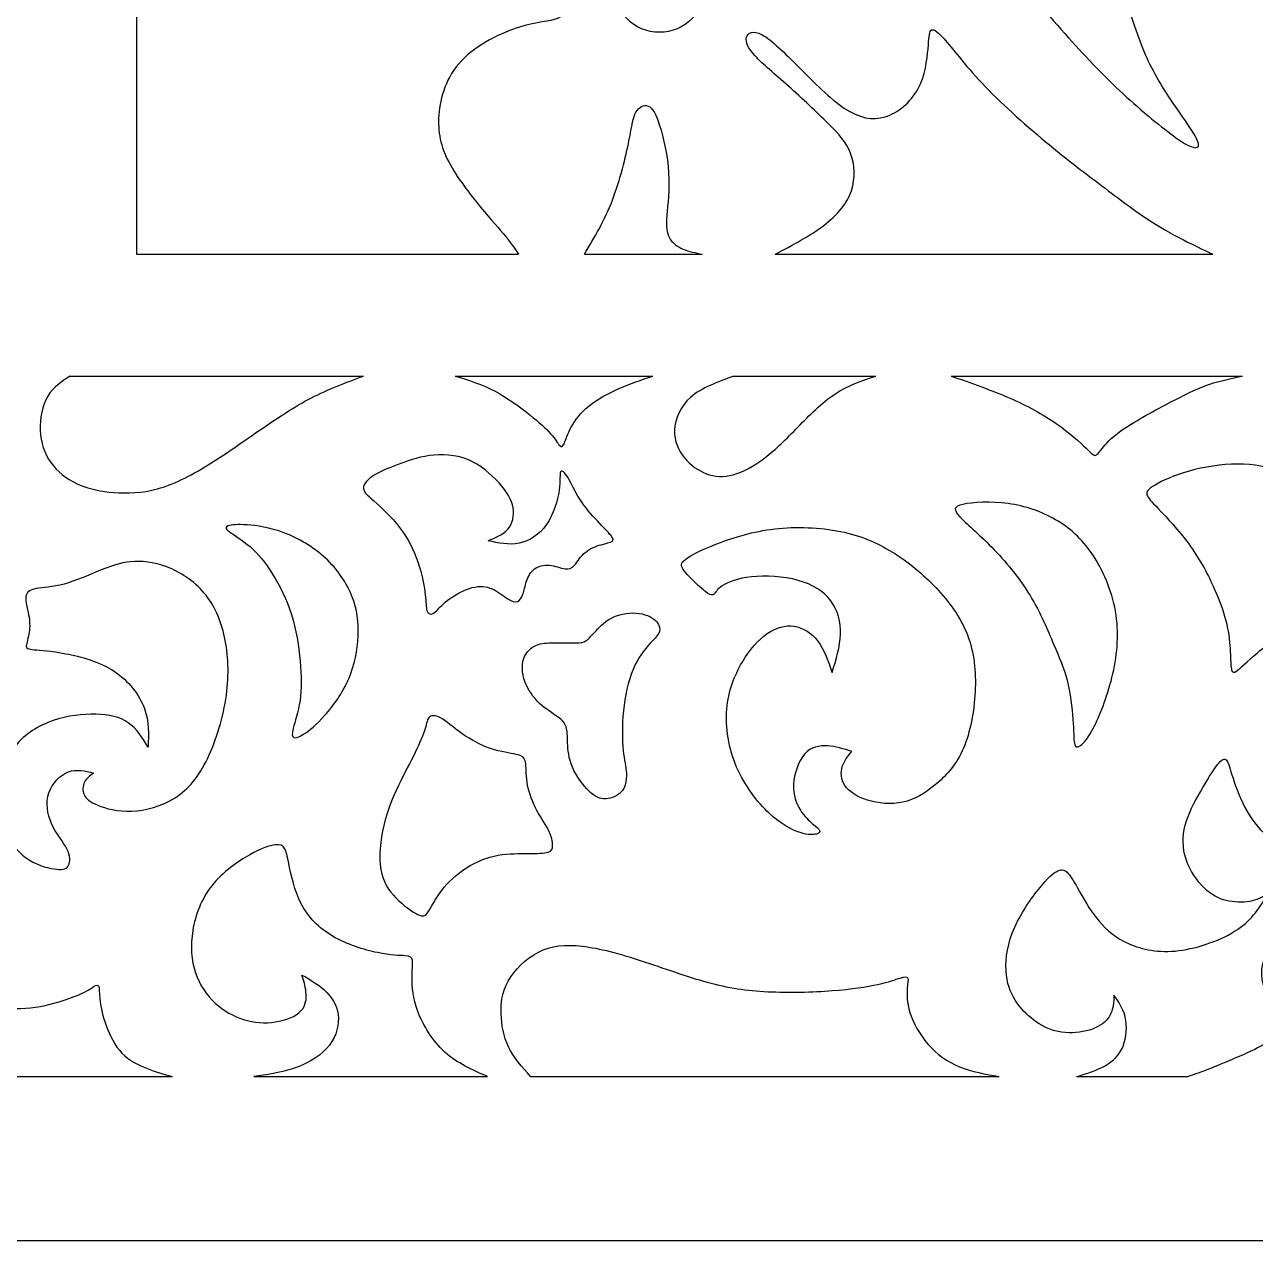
# Model space of a CAD drawing. Header units: millimetres. Extents: x 142 to 455, y 14 to 407.
# Drawn here: x 203.9 to 287.1, y 14.3 to 96.6 of the extents above; entities that cross this region are included whole.
import ezdxf

# ---------------------------------------------------------------- set-up
doc = ezdxf.new("R2010")
doc.units = ezdxf.units.MM
for name, color, linetype in [('Default', 7, 'Continuous'), ('DV1_Layer_1', 7, 'Continuous'), ('Layer_1', 7, 'Continuous')]:
    doc.layers.add(name, color=color, linetype=linetype)

# ---------------------------------------------------------------- blocks, each defined once
blk = doc.blocks.new('SE')
at = {"layer": 'DV1_Layer_1', "color": 7, "linetype": 'Continuous'}
blk.add_circle((246.794, 99.151), 3.096, dxfattribs=at)
for points, knots in [([(274.464, 95.682), (273.151, 97.152), (271.637, 98.938), (270.359, 100.565), (269.081, 102.193), (268.038, 103.664), (267.232, 104.764), (266.425, 105.863), (265.853, 106.592), (265.532, 107.098), (265.211, 107.605), (265.139, 107.891), (265.204, 108.084), (265.268, 108.276), (265.468, 108.377), (265.711, 108.298), (265.953, 108.219), (266.239, 107.962), (266.625, 107.727), (267.01, 107.491), (267.496, 107.277), (268.017, 107.248), (268.538, 107.22), (269.095, 107.377), (269.823, 108.005), (269.995, 108.476), (269.923, 108.876), (269.68, 108.805), (269.359, 108.819), (269.038, 108.833), (268.638, 108.933), (268.188, 109.212), (267.739, 109.49), (267.239, 109.947), (266.875, 110.519), (266.51, 111.09), (266.282, 111.775), (266.332, 112.553), (266.382, 113.332), (266.71, 114.203), (267.317, 114.695), (267.924, 115.188), (268.81, 115.302), (270.537, 115.117), (271.38, 114.817), (272.158, 114.253), (272.936, 113.689), (273.65, 112.86), (274.271, 111.761), (274.893, 110.661), (275.421, 109.29), (276.221, 106.306), (276.492, 104.692), (276.928, 102.964), (277.363, 101.237), (277.963, 99.394), (278.991, 96.281), (279.419, 95.01), (279.983, 93.861), (280.548, 92.711), (281.247, 91.683), (281.804, 90.876), (282.361, 90.07), (282.775, 89.484), (283.018, 89.056), (283.261, 88.627), (283.332, 88.356), (283.018, 88.185), (282.632, 88.285), (280.833, 89.555), (279.419, 90.726), (278.156, 91.89), (276.892, 93.054), (275.778, 94.211), (274.464, 95.682)], [0, 0, 0, 0, 0.035714, 0.035714, 0.035714, 0.071429, 0.071429, 0.071429, 0.107143, 0.107143, 0.107143, 0.142857, 0.142857, 0.142857, 0.178571, 0.178571, 0.178571, 0.214286, 0.214286, 0.214286, 0.25, 0.25, 0.25, 0.285714, 0.285714, 0.321429, 0.321429, 0.357143, 0.357143, 0.357143, 0.392857, 0.392857, 0.392857, 0.428571, 0.428571, 0.428571, 0.464286, 0.464286, 0.464286, 0.5, 0.5, 0.5, 0.535714, 0.535714, 0.571429, 0.571429, 0.571429, 0.607143, 0.607143, 0.607143, 0.642857, 0.642857, 0.678571, 0.678571, 0.678571, 0.714286, 0.714286, 0.75, 0.75, 0.75, 0.785714, 0.785714, 0.785714, 0.821429, 0.821429, 0.821429, 0.857143, 0.857143, 0.892857, 0.892857, 0.928571, 0.928571, 0.928571, 1, 1, 1, 1]), ([(211.42, 106.634), (213.109, 105.706), (214.798, 104.778), (216.014, 104.128), (217.23, 103.479), (217.973, 103.107), (218.744, 102.921), (219.515, 102.736), (220.315, 102.736), (221.043, 102.907), (221.771, 103.079), (222.428, 103.421), (222.821, 103.828), (223.213, 104.235), (223.342, 104.707), (223.413, 105.513), (223.485, 106.32), (223.499, 107.463), (223.592, 108.598), (223.685, 109.733), (223.856, 110.861), (224.056, 111.589), (224.256, 112.318), (224.484, 112.646), (224.763, 112.811), (225.041, 112.975), (225.37, 112.975), (225.941, 112.803), (226.184, 112.632), (226.255, 112.161), (226.327, 111.689), (226.226, 110.918), (226.069, 109.391), (226.012, 108.633), (226.091, 107.827), (226.169, 107.02), (226.384, 106.163), (226.683, 105.621), (226.983, 105.078), (227.369, 104.849), (227.84, 104.771), (228.311, 104.692), (228.868, 104.764), (229.418, 104.978), (229.968, 105.192), (230.511, 105.549), (231.353, 106.177), (231.653, 106.449), (232.11, 106.663), (232.267, 106.606), (232.288, 106.192), (232.31, 105.778), (232.195, 105.006), (231.653, 103.436), (231.224, 102.636), (231.046, 101.865), (230.867, 101.094), (230.939, 100.351), (231.239, 99.78), (231.539, 99.209), (232.067, 98.809), (232.688, 98.545), (233.309, 98.281), (234.023, 98.152), (234.966, 98.095), (235.908, 98.038), (237.079, 98.052), (237.943, 98.102), (238.807, 98.152), (239.364, 98.238), (240.164, 98.366), (240.407, 98.409), (240.599, 98.388), (240.792, 98.366), (240.935, 98.281), (240.849, 97.995), (240.764, 97.709), (240.449, 97.224), (239.9, 96.995), (239.35, 96.767), (238.564, 96.796), (237.336, 96.41), (236.108, 96.024), (234.437, 95.225), (233.402, 94.132), (232.367, 93.04), (231.967, 91.655), (231.874, 90.477), (231.781, 89.299), (231.996, 88.327), (232.545, 87.278), (233.095, 86.228), (233.981, 85.1), (235.423, 83.358), (235.98, 82.744), (236.38, 82.254), (236.779, 81.765), (237.022, 81.4), (237.265, 81.035)], [0, 0, 0, 0, 0.027778, 0.027778, 0.027778, 0.055556, 0.055556, 0.055556, 0.083333, 0.083333, 0.083333, 0.111111, 0.111111, 0.111111, 0.138889, 0.138889, 0.138889, 0.166667, 0.166667, 0.166667, 0.194444, 0.194444, 0.194444, 0.222222, 0.222222, 0.222222, 0.25, 0.25, 0.277778, 0.277778, 0.277778, 0.305556, 0.305556, 0.333333, 0.333333, 0.333333, 0.361111, 0.361111, 0.361111, 0.388889, 0.388889, 0.388889, 0.416667, 0.416667, 0.416667, 0.444444, 0.444444, 0.472222, 0.472222, 0.5, 0.5, 0.5, 0.527778, 0.527778, 0.555556, 0.555556, 0.555556, 0.583333, 0.583333, 0.583333, 0.611111, 0.611111, 0.611111, 0.638889, 0.638889, 0.638889, 0.666667, 0.666667, 0.666667, 0.694444, 0.694444, 0.722222, 0.722222, 0.722222, 0.75, 0.75, 0.75, 0.777778, 0.777778, 0.777778, 0.805556, 0.805556, 0.805556, 0.833333, 0.833333, 0.833333, 0.861111, 0.861111, 0.861111, 0.888889, 0.888889, 0.888889, 0.916667, 0.916667, 0.944444, 0.944444, 0.944444, 1, 1, 1, 1]), ([(211.42, 106.634), (211.42, 106.634), (211.42, 81.035), (211.42, 81.035), (237.265, 81.035), (237.265, 81.035)], [0, 0, 0, 0, 0.333333, 0.333333, 1, 1, 1, 1]), ([(254.615, 81.035), (255.8, 81.657), (256.986, 82.279), (257.907, 82.983), (258.828, 83.686), (259.485, 84.472), (259.777, 85.336), (260.07, 86.2), (259.999, 87.142), (259.72, 87.877), (259.442, 88.613), (258.956, 89.141), (258.207, 89.884), (257.457, 90.626), (256.443, 91.583), (255.522, 92.404), (254.601, 93.225), (253.773, 93.911), (253.273, 94.453), (252.773, 94.996), (252.602, 95.396), (252.687, 95.703), (252.773, 96.01), (253.116, 96.224), (254.358, 95.553), (255.258, 94.668), (256.25, 93.668), (257.243, 92.669), (258.328, 91.555), (259.313, 90.905), (260.298, 90.255), (261.184, 90.069), (262.055, 90.334), (262.926, 90.598), (263.783, 91.312), (264.276, 92.211), (264.768, 93.111), (264.897, 94.197), (264.961, 94.925), (265.025, 95.653), (265.025, 96.024), (265.268, 96.31), (265.511, 96.224), (266.046, 95.617), (266.582, 95.01), (267.41, 93.882), (268.617, 92.604), (269.823, 91.326), (271.408, 89.898), (272.893, 88.663), (274.379, 87.428), (275.764, 86.385), (276.935, 85.5), (278.106, 84.615), (279.063, 83.886), (279.991, 83.287), (280.919, 82.687), (281.819, 82.216), (282.518, 81.862), (283.218, 81.508), (283.718, 81.271), (284.218, 81.035)], [0, 0, 0, 0, 0.045455, 0.045455, 0.045455, 0.090909, 0.090909, 0.090909, 0.136364, 0.136364, 0.136364, 0.181818, 0.181818, 0.181818, 0.227273, 0.227273, 0.227273, 0.272727, 0.272727, 0.272727, 0.318182, 0.318182, 0.318182, 0.363636, 0.363636, 0.409091, 0.409091, 0.409091, 0.454545, 0.454545, 0.454545, 0.5, 0.5, 0.5, 0.545455, 0.545455, 0.545455, 0.590909, 0.590909, 0.590909, 0.636364, 0.636364, 0.681818, 0.681818, 0.681818, 0.727273, 0.727273, 0.727273, 0.772727, 0.772727, 0.772727, 0.818182, 0.818182, 0.818182, 0.863636, 0.863636, 0.863636, 0.909091, 0.909091, 0.909091, 1, 1, 1, 1]), ([(241.72, 81.035), (242.406, 82.185), (243.091, 83.336), (243.619, 84.703), (244.148, 86.071), (244.519, 87.656), (244.733, 88.713), (244.948, 89.77), (245.005, 90.298), (245.205, 90.648), (245.405, 90.998), (245.747, 91.169), (246.033, 91.062), (246.318, 90.955), (246.547, 90.569), (246.804, 89.748), (247.061, 88.927), (247.347, 87.67), (247.418, 86.535), (247.489, 85.4), (247.347, 84.386), (247.297, 83.658), (247.247, 82.93), (247.289, 82.487), (247.475, 82.144), (247.661, 81.802), (247.989, 81.559), (248.382, 81.39), (248.774, 81.222), (249.232, 81.128), (249.689, 81.035)], [0, 0, 0, 0, 0.090909, 0.090909, 0.090909, 0.181818, 0.181818, 0.181818, 0.272727, 0.272727, 0.272727, 0.363636, 0.363636, 0.363636, 0.454545, 0.454545, 0.454545, 0.545455, 0.545455, 0.545455, 0.636364, 0.636364, 0.636364, 0.727273, 0.727273, 0.727273, 0.818182, 0.818182, 0.818182, 1, 1, 1, 1]), ([(206.934, 72.792), (206.363, 72.42), (205.792, 72.049), (205.421, 71.427), (205.049, 70.806), (204.878, 69.935), (204.914, 69.121), (204.949, 68.307), (205.192, 67.55), (206.063, 66.322), (206.692, 65.851), (207.355, 65.529), (208.019, 65.208), (208.719, 65.037), (209.569, 64.944), (210.418, 64.851), (211.418, 64.837), (212.453, 65.065), (213.489, 65.294), (214.56, 65.765), (215.802, 66.5), (217.044, 67.236), (218.458, 68.235), (220.986, 69.978), (222.1, 70.72), (223.249, 71.313), (224.399, 71.906), (225.584, 72.349), (226.769, 72.792)], [0, 0, 0, 0, 0.090909, 0.090909, 0.090909, 0.181818, 0.181818, 0.181818, 0.272727, 0.272727, 0.363636, 0.363636, 0.363636, 0.454545, 0.454545, 0.454545, 0.545455, 0.545455, 0.545455, 0.636364, 0.636364, 0.636364, 0.727273, 0.727273, 0.818182, 0.818182, 0.818182, 1, 1, 1, 1]), ([(232.981, 72.792), (233.895, 72.506), (234.809, 72.22), (235.68, 71.763), (236.551, 71.306), (237.379, 70.677), (238.022, 70.163), (238.664, 69.649), (239.121, 69.249), (239.75, 68.535), (240.092, 67.907), (240.264, 68.021), (240.464, 68.478), (240.578, 68.878), (240.828, 69.335), (241.078, 69.792), (241.463, 70.306), (242.02, 70.763), (242.577, 71.22), (243.305, 71.62), (244.055, 71.948), (244.805, 72.277), (245.576, 72.535), (246.347, 72.792)], [0, 0, 0, 0, 0.1, 0.1, 0.1, 0.2, 0.2, 0.2, 0.3, 0.3, 0.4, 0.5, 0.5, 0.6, 0.6, 0.6, 0.7, 0.7, 0.7, 0.8, 0.8, 0.8, 1, 1, 1, 1]), ([(251.831, 72.792), (250.731, 72.392), (249.631, 71.992), (248.189, 70.734), (247.846, 69.878), (247.789, 68.393), (248.075, 67.764), (248.482, 67.264), (248.889, 66.765), (249.417, 66.393), (249.974, 66.186), (250.531, 65.979), (251.117, 65.936), (251.78, 66.115), (252.445, 66.293), (253.187, 66.693), (253.922, 67.257), (254.658, 67.821), (255.386, 68.55), (256.164, 69.342), (256.943, 70.135), (257.771, 70.991), (258.656, 71.577), (259.542, 72.163), (260.484, 72.478), (261.427, 72.792)], [0, 0, 0, 0, 0.1, 0.1, 0.2, 0.2, 0.3, 0.3, 0.3, 0.4, 0.4, 0.4, 0.5, 0.5, 0.5, 0.6, 0.6, 0.6, 0.7, 0.7, 0.7, 0.8, 0.8, 0.8, 1, 1, 1, 1]), ([(266.525, 72.792), (267.881, 72.321), (269.238, 71.849), (271.665, 70.792), (272.736, 70.206), (273.629, 69.585), (274.521, 68.964), (275.236, 68.307), (275.65, 67.914), (276.064, 67.521), (276.178, 67.393), (276.306, 67.436), (276.435, 67.479), (276.578, 67.693), (276.835, 68.007), (277.092, 68.321), (277.463, 68.735), (278.341, 69.314), (279.22, 69.892), (280.605, 70.635), (282.647, 71.691), (283.304, 72.005), (284.011, 72.241), (284.717, 72.477), (285.474, 72.635), (286.231, 72.792)], [0, 0, 0, 0, 0.1, 0.1, 0.2, 0.2, 0.2, 0.3, 0.3, 0.3, 0.4, 0.4, 0.4, 0.5, 0.5, 0.5, 0.6, 0.6, 0.6, 0.7, 0.7, 0.8, 0.8, 0.8, 1, 1, 1, 1]), ([(229.061, 66.786), (229.682, 67.022), (230.411, 67.293), (231.239, 67.407), (232.067, 67.521), (232.995, 67.479), (233.831, 67.136), (234.666, 66.793), (235.409, 66.151), (235.944, 65.558), (236.479, 64.965), (236.808, 64.423), (236.901, 63.88), (236.994, 63.338), (236.851, 62.795), (236.53, 62.423), (236.208, 62.052), (235.708, 61.852), (235.209, 61.652), (235.908, 61.495), (236.608, 61.338), (237.301, 61.481), (237.993, 61.624), (238.679, 62.067), (239.157, 62.752), (239.635, 63.437), (239.907, 64.366), (240.007, 65.051), (240.107, 65.736), (240.035, 66.179), (240.107, 66.315), (240.178, 66.45), (240.392, 66.279), (240.613, 65.915), (240.835, 65.551), (241.063, 64.994), (241.406, 64.458), (241.749, 63.923), (242.206, 63.409), (242.991, 62.566), (243.32, 62.238), (243.677, 61.795), (243.705, 61.681), (243.584, 61.602), (243.463, 61.524), (243.191, 61.481), (242.849, 61.381), (242.506, 61.281), (242.091, 61.124), (241.463, 60.596), (241.249, 60.224), (240.863, 59.782), (240.692, 59.71), (240.407, 59.753), (240.121, 59.796), (239.721, 59.953), (238.964, 60.024), (238.607, 59.939), (238.343, 59.739), (238.079, 59.539), (237.908, 59.225), (237.693, 58.596), (237.65, 58.282), (237.479, 57.783), (237.351, 57.597), (237.022, 57.468), (236.822, 57.525), (236.251, 57.897), (235.88, 58.211), (235.48, 58.389), (235.08, 58.568), (234.652, 58.611), (234.138, 58.475), (233.624, 58.339), (233.024, 58.025), (232.595, 57.718), (232.167, 57.411), (231.91, 57.111), (231.732, 56.933), (231.553, 56.754), (231.453, 56.697), (231.346, 56.69), (231.239, 56.683), (231.124, 56.726), (231.067, 56.926), (231.01, 57.126), (231.01, 57.483), (230.953, 57.997), (230.896, 58.511), (230.782, 59.182), (230.546, 59.932), (230.311, 60.681), (229.954, 61.51), (229.425, 62.266), (228.897, 63.023), (228.197, 63.709), (227.14, 64.651), (226.783, 64.908), (226.769, 65.201), (226.755, 65.494), (227.083, 65.822), (227.505, 66.086), (227.926, 66.35), (228.44, 66.551), (229.061, 66.786)], [0, 0, 0, 0, 0.025641, 0.025641, 0.025641, 0.051282, 0.051282, 0.051282, 0.076923, 0.076923, 0.076923, 0.102564, 0.102564, 0.102564, 0.128205, 0.128205, 0.128205, 0.153846, 0.153846, 0.153846, 0.179487, 0.179487, 0.179487, 0.205128, 0.205128, 0.205128, 0.230769, 0.230769, 0.230769, 0.25641, 0.25641, 0.25641, 0.282051, 0.282051, 0.282051, 0.307692, 0.307692, 0.307692, 0.333333, 0.333333, 0.358974, 0.358974, 0.384615, 0.384615, 0.384615, 0.410256, 0.410256, 0.410256, 0.435897, 0.435897, 0.461538, 0.461538, 0.487179, 0.487179, 0.487179, 0.512821, 0.512821, 0.538462, 0.538462, 0.538462, 0.564103, 0.564103, 0.589744, 0.589744, 0.615385, 0.615385, 0.641026, 0.641026, 0.666667, 0.666667, 0.666667, 0.692308, 0.692308, 0.692308, 0.717949, 0.717949, 0.717949, 0.74359, 0.74359, 0.74359, 0.769231, 0.769231, 0.769231, 0.794872, 0.794872, 0.794872, 0.820513, 0.820513, 0.820513, 0.846154, 0.846154, 0.846154, 0.871795, 0.871795, 0.871795, 0.897436, 0.897436, 0.923077, 0.923077, 0.923077, 0.948718, 0.948718, 0.948718, 1, 1, 1, 1]), ([(284.346, 58.354), (283.932, 59.296), (283.389, 60.324), (282.047, 62.209), (281.247, 63.066), (280.712, 63.63), (280.176, 64.194), (279.905, 64.466), (279.798, 64.68), (279.691, 64.894), (279.748, 65.051), (280.548, 65.579), (281.29, 65.951), (282.247, 66.25), (283.204, 66.55), (284.375, 66.779), (285.481, 66.829), (286.588, 66.879), (287.631, 66.75), (288.53, 66.386), (289.43, 66.022), (290.187, 65.422), (290.765, 64.63), (291.343, 63.837), (291.743, 62.852), (292.129, 60.981), (292.114, 60.096), (291.793, 59.203), (291.472, 58.311), (290.843, 57.411), (289.101, 55.612), (286.874, 53.813), (286.103, 53.042), (285.631, 52.684), (285.546, 52.713), (285.496, 52.906), (285.446, 53.099), (285.431, 53.456), (285.41, 53.948), (285.389, 54.441), (285.36, 55.069), (285.203, 55.812), (285.046, 56.554), (284.76, 57.411), (284.346, 58.354)], [0, 0, 0, 0, 0.055556, 0.055556, 0.111111, 0.111111, 0.111111, 0.166667, 0.166667, 0.166667, 0.222222, 0.222222, 0.277778, 0.277778, 0.277778, 0.333333, 0.333333, 0.333333, 0.388889, 0.388889, 0.388889, 0.444444, 0.444444, 0.444444, 0.5, 0.5, 0.555556, 0.555556, 0.555556, 0.611111, 0.611111, 0.666667, 0.722222, 0.722222, 0.777778, 0.777778, 0.777778, 0.833333, 0.833333, 0.833333, 0.888889, 0.888889, 0.888889, 1, 1, 1, 1]), ([(273.458, 54.641), (273.065, 55.569), (272.579, 56.769), (271.137, 59.125), (270.18, 60.281), (269.274, 61.21), (268.367, 62.138), (267.51, 62.838), (267.089, 63.294), (266.667, 63.752), (266.682, 63.966), (267.953, 64.251), (269.209, 64.323), (271.551, 64.009), (272.637, 63.623), (273.586, 63.073), (274.536, 62.524), (275.35, 61.809), (276.064, 60.753), (276.778, 59.696), (277.392, 58.296), (277.642, 56.883), (277.892, 55.469), (277.777, 54.041), (277.463, 52.663), (277.149, 51.285), (276.635, 49.957), (276.221, 49.122), (275.807, 48.286), (275.492, 47.944), (275.271, 47.786), (275.05, 47.629), (274.921, 47.658), (274.864, 47.944), (274.807, 48.229), (274.821, 48.772), (274.764, 49.557), (274.707, 50.343), (274.579, 51.371), (274.364, 52.213), (274.15, 53.056), (273.85, 53.713), (273.458, 54.641)], [0, 0, 0, 0, 0.0625, 0.0625, 0.125, 0.125, 0.125, 0.1875, 0.1875, 0.1875, 0.25, 0.25, 0.3125, 0.3125, 0.375, 0.375, 0.375, 0.4375, 0.4375, 0.4375, 0.5, 0.5, 0.5, 0.5625, 0.5625, 0.5625, 0.625, 0.625, 0.625, 0.6875, 0.6875, 0.6875, 0.75, 0.75, 0.75, 0.8125, 0.8125, 0.8125, 0.875, 0.875, 0.875, 1, 1, 1, 1]), ([(222.492, 53.506), (222.399, 54.512), (222.228, 55.641), (221.907, 56.669), (221.585, 57.697), (221.114, 58.625), (220.629, 59.396), (220.143, 60.167), (219.643, 60.781), (219.101, 61.252), (218.558, 61.724), (217.973, 62.052), (217.687, 62.266), (217.401, 62.481), (217.416, 62.581), (217.63, 62.652), (217.844, 62.723), (218.258, 62.766), (219.558, 62.681), (220.443, 62.552), (222.357, 61.824), (223.385, 61.224), (224.206, 60.467), (225.027, 59.71), (225.641, 58.796), (226.355, 57.011), (226.455, 56.14), (226.412, 55.198), (226.369, 54.255), (226.184, 53.241), (225.777, 52.299), (225.37, 51.357), (224.741, 50.485), (224.17, 49.843), (223.599, 49.2), (223.085, 48.786), (222.371, 48.329), (222.171, 48.286), (221.943, 48.4), (221.914, 48.558), (222.128, 49.386), (222.371, 50.057), (222.485, 50.835), (222.599, 51.613), (222.585, 52.499), (222.492, 53.506)], [0, 0, 0, 0, 0.055556, 0.055556, 0.055556, 0.111111, 0.111111, 0.111111, 0.166667, 0.166667, 0.166667, 0.222222, 0.222222, 0.222222, 0.277778, 0.277778, 0.277778, 0.333333, 0.333333, 0.388889, 0.388889, 0.444444, 0.444444, 0.444444, 0.5, 0.5, 0.555556, 0.555556, 0.555556, 0.611111, 0.611111, 0.611111, 0.666667, 0.666667, 0.666667, 0.722222, 0.722222, 0.777778, 0.777778, 0.833333, 0.833333, 0.888889, 0.888889, 0.888889, 1, 1, 1, 1]), ([(265.668, 58.282), (264.797, 59.239), (263.797, 60.082), (261.712, 61.424), (260.627, 61.924), (259.285, 62.223), (257.942, 62.523), (256.343, 62.623), (254.872, 62.481), (253.401, 62.338), (252.059, 61.952), (250.988, 61.56), (249.917, 61.167), (249.117, 60.767), (248.689, 60.489), (248.261, 60.21), (248.203, 60.053), (248.346, 59.796), (248.489, 59.539), (248.832, 59.182), (249.167, 58.861), (249.503, 58.539), (249.831, 58.254), (250.053, 58.104), (250.274, 57.954), (250.388, 57.939), (250.488, 58.039), (250.588, 58.139), (250.674, 58.354), (251.045, 58.596), (251.416, 58.839), (252.073, 59.111), (253.016, 59.21), (253.958, 59.311), (255.186, 59.239), (256.172, 58.968), (257.157, 58.696), (257.9, 58.225), (258.378, 57.59), (258.856, 56.954), (259.07, 56.154), (259.042, 55.319), (259.013, 54.484), (258.742, 53.613), (258.471, 52.742), (258.199, 53.513), (257.928, 54.284), (257.507, 54.848), (257.086, 55.412), (256.514, 55.769), (255.915, 55.862), (255.315, 55.955), (254.686, 55.783), (253.473, 54.941), (252.887, 54.269), (251.873, 52.542), (251.445, 51.485), (251.345, 50.25), (251.245, 49.015), (251.474, 47.601), (252.016, 46.337), (252.559, 45.073), (253.416, 43.959), (254.215, 43.21), (255.015, 42.46), (255.758, 42.074), (256.857, 41.717), (257.214, 41.746), (257.628, 41.86), (257.685, 41.946), (257.628, 42.053), (257.571, 42.16), (257.4, 42.289), (257.157, 42.496), (256.914, 42.703), (256.6, 42.989), (256.057, 43.859), (255.829, 44.445), (255.865, 45.166), (255.9, 45.887), (256.2, 46.744), (256.629, 47.222), (257.057, 47.701), (257.614, 47.801), (258.164, 47.765), (258.713, 47.729), (259.256, 47.558), (259.799, 47.387), (259.542, 47.073), (259.285, 46.758), (259.163, 46.366), (259.042, 45.973), (259.056, 45.502), (259.335, 45.088), (259.613, 44.673), (260.156, 44.316), (260.87, 44.095), (261.584, 43.874), (262.469, 43.788), (263.262, 43.959), (264.054, 44.131), (264.754, 44.559), (265.439, 45.123), (266.125, 45.687), (266.796, 46.387), (267.274, 47.422), (267.753, 48.458), (268.038, 49.829), (268.131, 51.178), (268.224, 52.527), (268.124, 53.855), (267.703, 55.055), (267.282, 56.255), (266.539, 57.326), (265.668, 58.282)], [0, 0, 0, 0, 0.02439, 0.02439, 0.04878, 0.04878, 0.04878, 0.073171, 0.073171, 0.073171, 0.097561, 0.097561, 0.097561, 0.121951, 0.121951, 0.121951, 0.146341, 0.146341, 0.146341, 0.170732, 0.170732, 0.170732, 0.195122, 0.195122, 0.195122, 0.219512, 0.219512, 0.219512, 0.243902, 0.243902, 0.243902, 0.268293, 0.268293, 0.268293, 0.292683, 0.292683, 0.292683, 0.317073, 0.317073, 0.317073, 0.341463, 0.341463, 0.341463, 0.365854, 0.365854, 0.365854, 0.390244, 0.390244, 0.390244, 0.414634, 0.414634, 0.414634, 0.439024, 0.439024, 0.463415, 0.463415, 0.487805, 0.487805, 0.487805, 0.512195, 0.512195, 0.512195, 0.536585, 0.536585, 0.536585, 0.560976, 0.560976, 0.585366, 0.585366, 0.609756, 0.609756, 0.609756, 0.634146, 0.634146, 0.634146, 0.658537, 0.658537, 0.682927, 0.682927, 0.682927, 0.707317, 0.707317, 0.707317, 0.731707, 0.731707, 0.731707, 0.756098, 0.756098, 0.756098, 0.780488, 0.780488, 0.780488, 0.804878, 0.804878, 0.804878, 0.829268, 0.829268, 0.829268, 0.853659, 0.853659, 0.853659, 0.878049, 0.878049, 0.878049, 0.902439, 0.902439, 0.902439, 0.926829, 0.926829, 0.926829, 0.95122, 0.95122, 0.95122, 1, 1, 1, 1]), ([(217.38, 55.119), (217.63, 53.956), (217.701, 52.642), (217.301, 49.743), (216.83, 48.158), (216.238, 46.93), (215.645, 45.702), (214.931, 44.83), (214.031, 44.252), (213.132, 43.674), (212.046, 43.388), (211.097, 43.352), (210.147, 43.317), (209.333, 43.531), (208.798, 43.752), (208.262, 43.974), (208.005, 44.202), (207.884, 44.474), (207.762, 44.745), (207.777, 45.059), (207.905, 45.309), (208.034, 45.559), (208.277, 45.744), (208.519, 45.93), (207.948, 46.073), (207.377, 46.216), (206.82, 46.009), (206.263, 45.802), (205.72, 45.245), (205.499, 44.588), (205.278, 43.931), (205.378, 43.174), (205.677, 42.51), (205.977, 41.846), (206.477, 41.275), (206.72, 40.796), (206.963, 40.318), (206.948, 39.932), (206.834, 39.697), (206.72, 39.461), (206.292, 39.29), (204.835, 39.633), (204.171, 40.047), (203.507, 40.461), (202.907, 41.118), (202.529, 41.939), (202.151, 42.76), (201.993, 43.745), (202.207, 45.83), (202.579, 46.93), (203.878, 48.586), (204.807, 49.143), (206.763, 49.814), (207.791, 49.929), (208.676, 49.907), (209.562, 49.886), (210.304, 49.728), (210.868, 49.336), (211.432, 48.943), (211.818, 48.315), (212.204, 47.687), (212.246, 48.543), (212.289, 49.4), (211.954, 50.307), (211.618, 51.214), (210.904, 52.17), (209.912, 52.82), (208.919, 53.47), (207.648, 53.813), (205.649, 54.198), (204.921, 54.241), (204.078, 54.312), (203.964, 54.341), (203.971, 54.534), (203.978, 54.726), (204.107, 55.084), (204.164, 55.455), (204.221, 55.826), (204.207, 56.212), (204.05, 57.068), (203.907, 57.54), (203.942, 57.854), (203.978, 58.168), (204.192, 58.325), (204.635, 58.411), (205.078, 58.496), (205.749, 58.511), (207.305, 58.925), (208.191, 59.325), (208.94, 59.632), (209.69, 59.939), (210.304, 60.153), (211.747, 60.296), (212.575, 60.224), (213.467, 59.882), (214.36, 59.539), (215.317, 58.925), (216.009, 58.111), (216.702, 57.297), (217.13, 56.283), (217.38, 55.119)], [0, 0, 0, 0, 0.026316, 0.026316, 0.052632, 0.052632, 0.052632, 0.078947, 0.078947, 0.078947, 0.105263, 0.105263, 0.105263, 0.131579, 0.131579, 0.131579, 0.157895, 0.157895, 0.157895, 0.184211, 0.184211, 0.184211, 0.210526, 0.210526, 0.210526, 0.236842, 0.236842, 0.236842, 0.263158, 0.263158, 0.263158, 0.289474, 0.289474, 0.289474, 0.315789, 0.315789, 0.315789, 0.342105, 0.342105, 0.342105, 0.368421, 0.394737, 0.394737, 0.394737, 0.421053, 0.421053, 0.421053, 0.447368, 0.447368, 0.473684, 0.473684, 0.5, 0.5, 0.526316, 0.526316, 0.526316, 0.552632, 0.552632, 0.552632, 0.578947, 0.578947, 0.578947, 0.605263, 0.605263, 0.605263, 0.631579, 0.631579, 0.631579, 0.657895, 0.657895, 0.684211, 0.684211, 0.710526, 0.710526, 0.710526, 0.736842, 0.736842, 0.736842, 0.763158, 0.763158, 0.789474, 0.789474, 0.789474, 0.815789, 0.815789, 0.815789, 0.842105, 0.842105, 0.868421, 0.868421, 0.868421, 0.894737, 0.894737, 0.921053, 0.921053, 0.921053, 0.947368, 0.947368, 0.947368, 1, 1, 1, 1]), ([(244.319, 47.729), (244.262, 48.472), (244.276, 49.514), (244.405, 50.514), (244.533, 51.513), (244.776, 52.47), (245.14, 53.22), (245.504, 53.97), (245.99, 54.512), (246.297, 54.848), (246.604, 55.184), (246.733, 55.312), (246.79, 55.498), (246.847, 55.683), (246.832, 55.926), (246.611, 56.169), (246.39, 56.411), (245.961, 56.654), (245.419, 56.733), (244.876, 56.811), (244.219, 56.726), (243.698, 56.49), (243.177, 56.255), (242.791, 55.869), (242.506, 55.562), (242.22, 55.255), (242.034, 55.026), (241.849, 54.898), (241.663, 54.77), (241.477, 54.741), (241.092, 54.734), (240.707, 54.726), (240.121, 54.741), (239.65, 54.741), (239.179, 54.741), (238.821, 54.726), (238.472, 54.577), (238.122, 54.427), (237.779, 54.141), (237.465, 53.27), (237.494, 52.684), (237.693, 52.128), (237.893, 51.571), (238.265, 51.042), (239.107, 50.243), (239.578, 49.971), (240.221, 49.514), (240.392, 49.329), (240.564, 48.786), (240.564, 48.429), (240.606, 47.501), (240.649, 46.93), (240.906, 46.33), (241.163, 45.73), (241.635, 45.102), (242.434, 44.317), (242.763, 44.159), (243.562, 44.202), (244.034, 44.402), (244.548, 45.102), (244.591, 45.602), (244.548, 46.073), (244.505, 46.544), (244.376, 46.987), (244.319, 47.729)], [0, 0, 0, 0, 0.04, 0.04, 0.04, 0.08, 0.08, 0.08, 0.12, 0.12, 0.12, 0.16, 0.16, 0.16, 0.2, 0.2, 0.2, 0.24, 0.24, 0.24, 0.28, 0.28, 0.28, 0.32, 0.32, 0.32, 0.36, 0.36, 0.36, 0.4, 0.4, 0.4, 0.44, 0.44, 0.44, 0.48, 0.48, 0.48, 0.52, 0.52, 0.56, 0.56, 0.56, 0.6, 0.6, 0.64, 0.64, 0.68, 0.68, 0.72, 0.72, 0.76, 0.76, 0.76, 0.8, 0.8, 0.84, 0.84, 0.88, 0.88, 0.92, 0.92, 0.92, 1, 1, 1, 1]), ([(228.147, 42.381), (228.383, 43.388), (228.754, 44.274), (229.539, 45.916), (229.954, 46.673), (230.275, 47.33), (230.596, 47.986), (230.825, 48.543), (230.946, 48.936), (231.067, 49.329), (231.082, 49.557), (231.217, 49.693), (231.353, 49.829), (231.61, 49.871), (232.367, 49.457), (232.867, 49), (234.052, 48.172), (234.737, 47.801), (236.065, 47.358), (236.708, 47.287), (237.508, 47.101), (237.665, 46.987), (237.793, 46.373), (237.765, 45.873), (237.843, 45.323), (237.922, 44.773), (238.108, 44.174), (238.393, 43.61), (238.679, 43.046), (239.064, 42.517), (239.285, 42.074), (239.507, 41.632), (239.564, 41.275), (239.571, 41.032), (239.578, 40.789), (239.535, 40.661), (239.271, 40.582), (239.007, 40.504), (238.522, 40.475), (237.922, 40.475), (237.322, 40.475), (236.608, 40.504), (235.88, 40.368), (235.152, 40.232), (234.409, 39.932), (233.745, 39.511), (233.081, 39.09), (232.495, 38.547), (232.067, 37.99), (231.639, 37.434), (231.367, 36.862), (230.953, 36.234), (230.81, 36.177), (230.439, 36.362), (230.068, 36.548), (229.468, 36.977), (228.975, 37.476), (228.483, 37.976), (228.097, 38.547), (227.954, 39.397), (227.812, 40.247), (227.912, 41.375), (228.147, 42.381)], [0, 0, 0, 0, 0.041667, 0.041667, 0.083333, 0.083333, 0.083333, 0.125, 0.125, 0.125, 0.166667, 0.166667, 0.166667, 0.208333, 0.208333, 0.25, 0.25, 0.291667, 0.291667, 0.333333, 0.333333, 0.375, 0.375, 0.416667, 0.416667, 0.416667, 0.458333, 0.458333, 0.458333, 0.5, 0.5, 0.5, 0.541667, 0.541667, 0.541667, 0.583333, 0.583333, 0.583333, 0.625, 0.625, 0.625, 0.666667, 0.666667, 0.666667, 0.708333, 0.708333, 0.708333, 0.75, 0.75, 0.75, 0.791667, 0.791667, 0.833333, 0.833333, 0.833333, 0.875, 0.875, 0.875, 0.916667, 0.916667, 0.916667, 1, 1, 1, 1]), ([(275.007, 25.397), (275.692, 25.601), (276.378, 25.806), (276.935, 26.122), (277.492, 26.438), (277.92, 26.866), (278.391, 28.051), (278.434, 28.808), (278.299, 29.408), (278.163, 30.008), (277.849, 30.451), (277.535, 30.893), (277.535, 30.679), (277.535, 30.465), (277.42, 29.879), (277.306, 29.508), (276.721, 28.88), (276.249, 28.623), (275.664, 28.48), (275.078, 28.337), (274.379, 28.308), (273.758, 28.437), (273.136, 28.565), (272.594, 28.851), (272.108, 29.215), (271.623, 29.579), (271.194, 30.022), (270.859, 30.558), (270.523, 31.093), (270.28, 31.722), (270.237, 32.557), (270.194, 33.392), (270.352, 34.435), (270.823, 35.499), (271.294, 36.562), (272.08, 37.648), (273.222, 39.004), (273.579, 39.276), (273.85, 39.354), (274.122, 39.433), (274.307, 39.318), (274.521, 39.04), (274.736, 38.762), (274.979, 38.319), (275.3, 37.755), (275.621, 37.191), (276.021, 36.505), (276.535, 35.898), (277.049, 35.292), (277.677, 34.763), (278.555, 34.378), (279.434, 33.992), (280.562, 33.749), (281.918, 33.913), (283.275, 34.078), (284.86, 34.649), (285.895, 35.349), (286.931, 36.048), (287.416, 36.877), (287.902, 37.705), (287.545, 37.519), (287.188, 37.333), (286.717, 37.248), (286.245, 37.162), (285.66, 37.176), (285.131, 37.305), (284.603, 37.433), (284.132, 37.676), (283.161, 38.633), (282.661, 39.347), (282.411, 40.097), (282.161, 40.846), (282.161, 41.632), (282.361, 42.403), (282.561, 43.174), (282.961, 43.931), (283.803, 45.402), (284.246, 46.116), (284.546, 46.501), (284.846, 46.887), (285.003, 46.944), (285.246, 46.687), (285.331, 46.373), (285.703, 45.23), (285.988, 44.402), (286.374, 43.645), (286.759, 42.888), (287.245, 42.203), (287.916, 41.667), (288.587, 41.132), (289.444, 40.746), (290.365, 40.547), (291.286, 40.347), (292.271, 40.332), (293.756, 40.718), (294.257, 41.118), (294.613, 41.439), (294.97, 41.76), (295.185, 42.003), (295.349, 42.117), (295.513, 42.232), (295.627, 42.217), (295.87, 41.803), (295.999, 41.403), (296.049, 40.925), (296.099, 40.447), (296.07, 39.89), (295.627, 38.276), (295.213, 37.219), (293.914, 35.177), (293.028, 34.192), (292.257, 33.578), (291.486, 32.964), (290.829, 32.721), (290.287, 32.593), (289.744, 32.464), (289.316, 32.45), (288.987, 32.614), (288.659, 32.778), (288.202, 33.464), (288.23, 33.892), (288.245, 34.106), (287.945, 33.706), (287.645, 33.306), (287.545, 32.814), (287.445, 32.321), (287.545, 31.736), (287.745, 31.314), (287.945, 30.893), (288.245, 30.636), (288.623, 30.501), (289.001, 30.365), (289.458, 30.351), (289.844, 30.344), (290.229, 30.336), (290.544, 30.336), (290.736, 30.293), (290.929, 30.251), (291.001, 30.165), (290.129, 29.28), (289.187, 28.48), (288.187, 27.859), (287.188, 27.238), (286.131, 26.795), (285.381, 26.481), (284.632, 26.167), (284.189, 25.981), (283.768, 25.822), (283.347, 25.663), (282.947, 25.53), (282.547, 25.397)], [0, 0, 0, 0, 0.017857, 0.017857, 0.017857, 0.035714, 0.035714, 0.053571, 0.053571, 0.053571, 0.071429, 0.071429, 0.071429, 0.089286, 0.089286, 0.107143, 0.107143, 0.125, 0.125, 0.125, 0.142857, 0.142857, 0.142857, 0.160714, 0.160714, 0.160714, 0.178571, 0.178571, 0.178571, 0.196429, 0.196429, 0.196429, 0.214286, 0.214286, 0.214286, 0.232143, 0.232143, 0.25, 0.25, 0.25, 0.267857, 0.267857, 0.267857, 0.285714, 0.285714, 0.285714, 0.303571, 0.303571, 0.303571, 0.321429, 0.321429, 0.321429, 0.339286, 0.339286, 0.339286, 0.357143, 0.357143, 0.357143, 0.375, 0.375, 0.375, 0.392857, 0.392857, 0.392857, 0.410714, 0.410714, 0.410714, 0.428571, 0.428571, 0.446429, 0.446429, 0.446429, 0.464286, 0.464286, 0.464286, 0.482143, 0.482143, 0.5, 0.5, 0.5, 0.517857, 0.517857, 0.535714, 0.535714, 0.553571, 0.553571, 0.553571, 0.571429, 0.571429, 0.571429, 0.589286, 0.589286, 0.589286, 0.607143, 0.607143, 0.625, 0.625, 0.625, 0.642857, 0.642857, 0.642857, 0.660714, 0.660714, 0.678571, 0.678571, 0.678571, 0.696429, 0.696429, 0.714286, 0.714286, 0.732143, 0.732143, 0.732143, 0.75, 0.75, 0.75, 0.767857, 0.767857, 0.767857, 0.785714, 0.803571, 0.803571, 0.803571, 0.821429, 0.821429, 0.821429, 0.839286, 0.839286, 0.839286, 0.857143, 0.857143, 0.857143, 0.875, 0.875, 0.875, 0.892857, 0.892857, 0.892857, 0.910714, 0.910714, 0.928571, 0.928571, 0.928571, 0.946429, 0.946429, 0.946429, 0.964286, 0.964286, 0.964286, 1, 1, 1, 1]), ([(235.166, 25.397), (234.138, 25.844), (232.081, 26.738), (230.796, 28.88), (230.111, 30.707), (230.068, 31.465), (230.068, 32.043), (230.068, 32.621), (230.111, 33.021), (230.082, 33.249), (230.054, 33.478), (229.954, 33.535), (229.597, 33.564), (229.24, 33.592), (228.625, 33.592), (227.726, 33.778), (226.826, 33.963), (225.641, 34.335), (224.691, 34.892), (223.742, 35.448), (223.028, 36.191), (222.1, 37.976), (221.885, 39.019), (221.75, 39.682), (221.614, 40.346), (221.557, 40.632), (221.443, 40.825), (221.328, 41.018), (220.986, 41.218), (219.872, 40.846), (219.079, 40.397), (218.287, 39.947), (217.259, 39.233), (215.816, 37.419), (215.402, 36.32), (215.059, 34.235), (215.131, 33.249), (215.409, 32.414), (215.688, 31.579), (216.173, 30.893), (217.316, 29.837), (217.973, 29.465), (218.672, 29.251), (219.372, 29.037), (220.115, 28.98), (220.821, 29.087), (221.528, 29.194), (222.2, 29.465), (222.549, 29.836), (222.899, 30.208), (222.928, 30.679), (222.842, 31.521), (222.728, 31.893), (222.614, 32.264), (223.228, 31.907), (223.842, 31.55), (224.299, 31.079), (224.756, 30.608), (225.056, 30.022), (225.098, 28.666), (224.841, 27.894), (224.277, 27.28), (223.713, 26.666), (222.842, 26.209), (221.971, 25.922), (221.1, 25.634), (220.229, 25.516), (219.358, 25.397)], [0, 0, 0, 0, 0.037037, 0.074074, 0.074074, 0.111111, 0.111111, 0.111111, 0.148148, 0.148148, 0.148148, 0.185185, 0.185185, 0.185185, 0.222222, 0.222222, 0.222222, 0.259259, 0.259259, 0.259259, 0.296296, 0.296296, 0.333333, 0.333333, 0.333333, 0.37037, 0.37037, 0.37037, 0.407407, 0.444444, 0.444444, 0.444444, 0.481481, 0.481481, 0.518519, 0.518519, 0.555556, 0.555556, 0.555556, 0.592593, 0.592593, 0.62963, 0.62963, 0.62963, 0.666667, 0.666667, 0.666667, 0.703704, 0.703704, 0.703704, 0.740741, 0.740741, 0.777778, 0.777778, 0.777778, 0.814815, 0.814815, 0.814815, 0.851852, 0.851852, 0.888889, 0.888889, 0.888889, 0.925926, 0.925926, 0.925926, 1, 1, 1, 1]), ([(176.261, 25.397), (175.318, 26.016), (174.376, 26.634), (172.962, 28.437), (172.491, 29.622), (172.234, 32.007), (172.448, 33.207), (173.59, 35.391), (174.519, 36.377), (176.097, 36.962), (177.674, 37.548), (179.902, 37.733), (181.759, 37.405), (183.615, 37.077), (185.1, 36.234), (188.37, 34.278), (190.155, 33.164), (192.147, 32.279), (194.139, 31.393), (196.339, 30.736), (198.145, 30.386), (199.951, 30.036), (201.365, 29.994), (202.464, 29.986), (203.564, 29.979), (204.35, 30.008), (205.242, 30.201), (206.134, 30.393), (207.134, 30.75), (207.705, 31.007), (208.276, 31.264), (208.419, 31.422), (208.555, 31.507), (208.691, 31.593), (208.819, 31.607), (208.869, 31.486), (208.919, 31.364), (208.89, 31.107), (208.94, 30.651), (208.991, 30.194), (209.119, 29.537), (209.362, 28.858), (209.605, 28.18), (209.962, 27.48), (210.44, 26.981), (210.918, 26.481), (211.518, 26.181), (212.103, 25.95), (212.689, 25.72), (213.26, 25.559), (213.831, 25.397)], [0, 0, 0, 0, 0.052632, 0.052632, 0.105263, 0.105263, 0.157895, 0.157895, 0.210526, 0.210526, 0.210526, 0.263158, 0.263158, 0.263158, 0.315789, 0.315789, 0.368421, 0.368421, 0.368421, 0.421053, 0.421053, 0.421053, 0.473684, 0.473684, 0.473684, 0.526316, 0.526316, 0.526316, 0.578947, 0.578947, 0.578947, 0.631579, 0.631579, 0.631579, 0.684211, 0.684211, 0.684211, 0.736842, 0.736842, 0.736842, 0.789474, 0.789474, 0.789474, 0.842105, 0.842105, 0.842105, 0.894737, 0.894737, 0.894737, 1, 1, 1, 1]), ([(238.079, 25.397), (237.508, 26.044), (236.936, 26.691), (236.587, 27.4), (236.237, 28.109), (235.98, 29.651), (236.151, 31.107), (236.993, 32.607), (237.751, 33.378), (238.607, 33.813), (239.464, 34.249), (240.421, 34.349), (241.577, 34.214), (242.734, 34.078), (244.091, 33.706), (247.032, 32.75), (248.618, 32.164), (250.031, 31.779), (251.445, 31.393), (252.687, 31.207), (254.115, 31.136), (255.543, 31.065), (257.157, 31.107), (259.799, 31.307), (260.827, 31.465), (262.312, 31.793), (262.769, 31.964), (263.076, 32.057), (263.383, 32.15), (263.54, 32.164), (263.59, 32.057), (263.64, 31.95), (263.583, 31.721), (263.554, 31.336), (263.526, 30.95), (263.526, 30.408), (263.954, 29.051), (264.383, 28.237), (265.541, 26.908), (266.271, 26.392), (267.099, 26.054), (267.927, 25.717), (268.854, 25.557), (269.78, 25.397)], [0, 0, 0, 0, 0.055556, 0.055556, 0.055556, 0.111111, 0.166667, 0.166667, 0.222222, 0.222222, 0.222222, 0.277778, 0.277778, 0.277778, 0.333333, 0.333333, 0.388889, 0.388889, 0.388889, 0.444444, 0.444444, 0.444444, 0.5, 0.5, 0.555556, 0.555556, 0.611111, 0.611111, 0.611111, 0.666667, 0.666667, 0.666667, 0.722222, 0.722222, 0.722222, 0.777778, 0.777778, 0.833333, 0.833333, 0.888889, 0.888889, 0.888889, 1, 1, 1, 1])]:
    blk.add_open_spline(points, degree=3, knots=knots, dxfattribs=at)
for points in [[(241.72, 81.035), (241.72, 81.035), (249.689, 81.035), (249.689, 81.035)], [(254.615, 81.035), (254.615, 81.035), (284.218, 81.035), (284.218, 81.035)], [(206.934, 72.792), (206.934, 72.792), (226.769, 72.792), (226.769, 72.792)], [(232.981, 72.792), (232.981, 72.792), (246.347, 72.792), (246.347, 72.792)], [(251.831, 72.792), (251.831, 72.792), (261.427, 72.792), (261.427, 72.792)], [(266.525, 72.792), (266.525, 72.792), (286.231, 72.792), (286.231, 72.792)], [(176.261, 25.397), (176.261, 25.397), (213.831, 25.397), (213.831, 25.397)], [(219.358, 25.397), (219.358, 25.397), (235.166, 25.397), (235.166, 25.397)], [(238.079, 25.397), (238.079, 25.397), (269.78, 25.397), (269.78, 25.397)], [(275.007, 25.397), (275.007, 25.397), (282.547, 25.397), (282.547, 25.397)]]:
    blk.add_open_spline(points, degree=3, dxfattribs=at)
at = {"layer": 'Layer_1', "color": 7, "linetype": 'Continuous'}
blk.add_line((142.348, 14.306), (454.96, 14.306), dxfattribs=at)

msp = doc.modelspace()

# ---------------------------------------------------------------- block references
at = {"layer": 'Default'}
msp.add_blockref('SE', (0, 0), dxfattribs=at)

doc.saveas('drawing.dxf')
